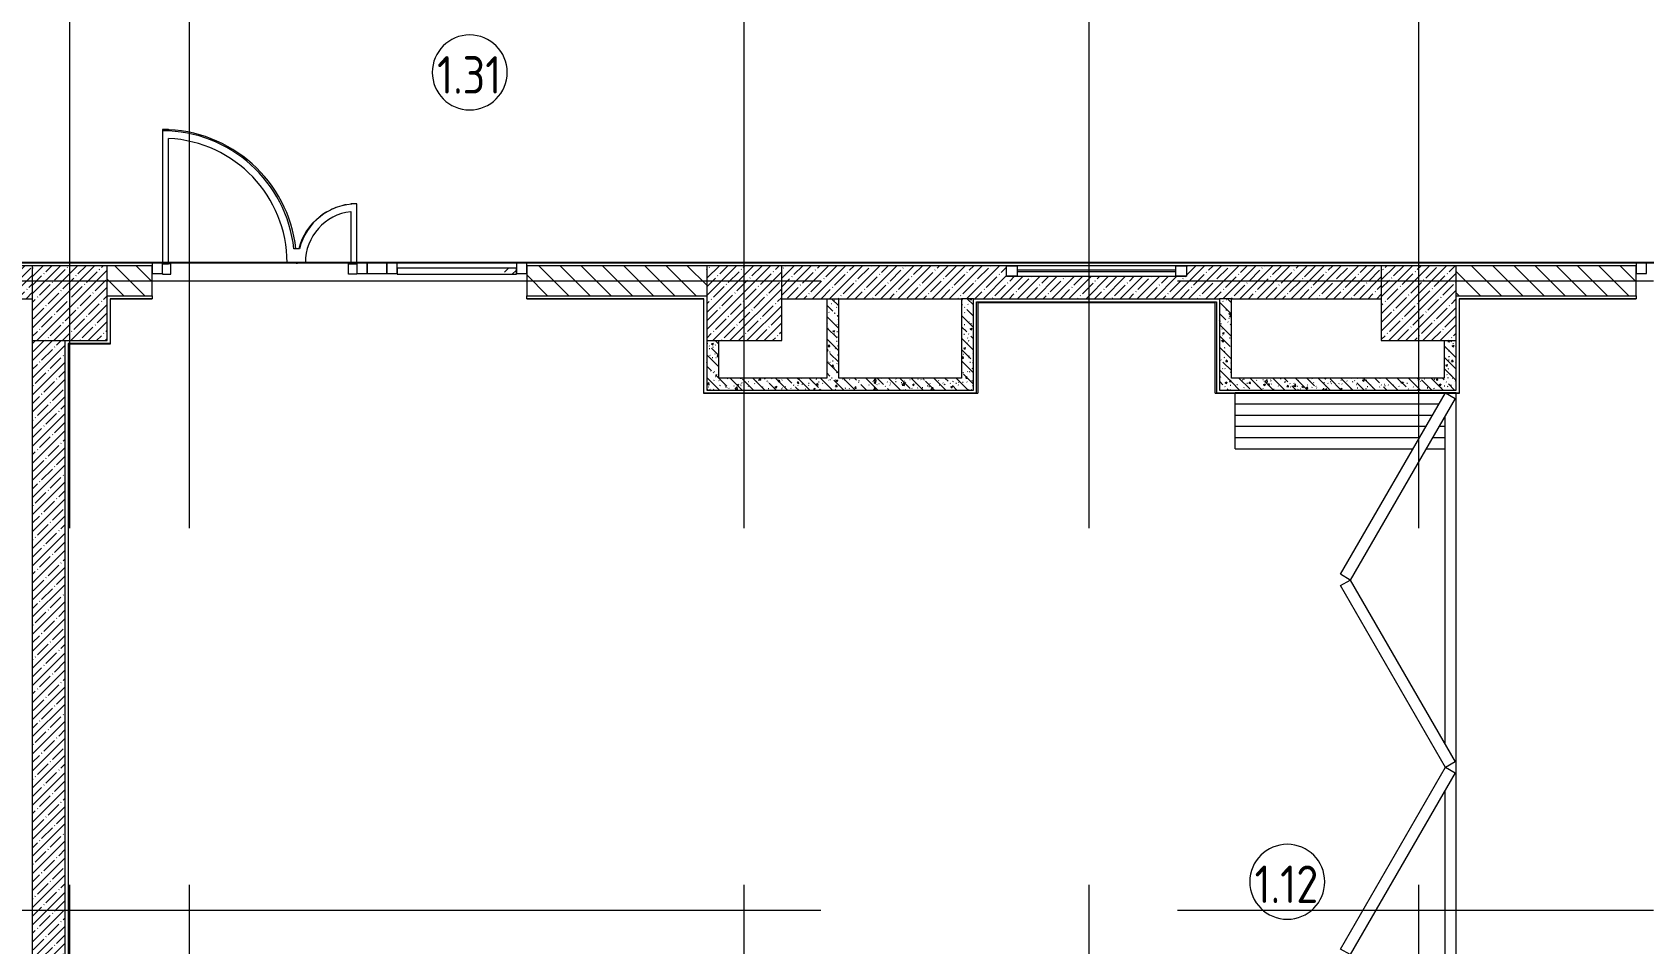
# Model space of a CAD drawing. Header units: millimetres. Extents: x -7229 to 200285, y -8553 to 29000.
# Drawn here: x 143566 to 154317, y 3376 to 9458 of the extents above; entities that cross this region are included whole.
import ezdxf

# ---------------------------------------------------------------- set-up
doc = ezdxf.new("R2010")
doc.units = ezdxf.units.MM
doc.linetypes.add('Осевая', pattern=[15875, 3175, -2381.25, 7937.5, -2381.25])
for name, color, linetype, lineweight in [('A-AREA-IDEN', 7, 'Continuous', 9), ('A-GLAZ-2', 7, 'Continuous', 9), ('A-GLAZ-CURT-2', 7, 'Continuous', 9), ('A-GLAZ-CWMG-3', 7, 'Continuous', 9), ('A-WALL-4', 7, 'Continuous', 13), ('I-WALL-7', 7, 'Continuous', 9), ('S-COLS-2', 7, 'Continuous', 9), ('Оси-2', 7, 'Осевая', 9)]:
    doc.layers.add(name, color=color, linetype=linetype, lineweight=lineweight)
for name, color, linetype, lineweight, true_color in [('A-DETL-GENF-5', 7, 'Continuous', 9, 0xaaaaaa), ('A-DOOR-5', 7, 'Continuous', 9, 0xaaaaaa), ('A-DOOR-FRAM-5', 7, 'Continuous', 9, 0xaaaaaa), ('A-FLOR-3', 7, 'Continuous', 9, 0xaaaaaa), ('I-WALL-8', 7, 'Continuous', 9, 0x787878)]:
    doc.layers.add(name, color=color, linetype=linetype, lineweight=lineweight, true_color=true_color)
doc.styles.add('GOST Common', font='GOST_Common.ttf', dxfattribs={"width": 0.9, "height": 250})
pattern_1 = [(45, (96155.96, 0), (-57.02463, 57.02463), []), (45, (96212.986, 0), (-57.02463, 57.02463), [100.806, -20.161, 3.353, -16.808])]
pattern_2 = [(135, (96155.96, 0), (-70.71068, -70.71068), [])]
pattern_3 = [(135, (96155.96, 0), (-75.43415, -75.43415), [106.68, -17.78, 3.556, -17.78]), (135, (96155.96, 75.39), (-75.43415, -75.43415), []), (50, (96155.96, 0), (127.52922, -11.15758), [13.335, -146.685]), (355, (96155.96, 0), (-24.66966, 133.74002), [10.668, -117.348]), (100.451, (96166.59, -0.93), (102.85973, 122.58178), [11.333, -124.663]), (46.184, (96155.96, 35.56), (189.75516, -29.43036), [20.002, -220.027]), (96.636, (96171.77, 33.1), (166.1822, 173.1996), [17, -186.995]), (351.184, (96155.96, 35.56), (166.1839, 173.1976), [16.002, -176.022]), (21, (96173.74, 26.67), (106.13027, -71.58603), [13.335, -146.685]), (326, (96173.74, 26.67), (43.26188, 128.93175), [10.668, -117.348]), (71.451, (96182.58, 20.7), (149.39198, 57.34505), [11.333, -124.663]), (37.5, (96155.96, 0), (2.162228, 59.188357), [3.353, -112.573, 3.353, -115.773, -117.792]), (37.5, (96155.96, 0), (2.162228, 59.188357), [-235.052, 3.353, -114.44]), (7.5, (96155.96, 0), (46.77386, 70.12615), [3.353, -64.567, 3.353, -109.906, -44.894]), (7.5, (96155.96, 0), (46.77386, 70.12615), [-181.178, 3.353, -41.542]), (327.5, (96116.31, 0), (94.91367, -4.010093), [3.353, -41.097, 3.353, -135.331, -184.023]), (327.5, (96116.31, 0), (94.91367, -4.010093), [-183.134, 3.353, -180.67]), (317.5, (96098.53, 0), (103.69057, 17.79882), [3.353, -54.432, 3.353, -88.748, -130.683]), (317.5, (96098.53, 0), (103.69057, 17.79882), [-149.885, 3.353, -127.33])]

# ---------------------------------------------------------------- blocks, each defined once
blk = doc.blocks.new('BSC_Колонна _Прямоугольная - 500х500-V134-План монтажа зашивок 1 этажа  в осях 12-23 лист 1')
at = {"layer": 'S-COLS-2'}
h = blk.add_hatch(dxfattribs=at)
h.set_pattern_fill('FP_120', color=256, style=0, pattern_type=2)
h.set_pattern_definition([(45, (-47660, -7650), (-57.02463, 57.02463), []), (45, (-47602.975, -7650), (-57.02463, 57.02463), [100.806, -20.161, 3.353, -16.808])])
h.paths.add_polyline_path([(-250, -250), (250, -250), (250, 250), (-250, 250), (-250, 30)])
for p, q in [((250, 250), (-250, 250)), ((-250, 250), (-250, -250)), ((250, -250), (250, 250)), ((-250, -250), (250, -250))]:
    blk.add_line(p, q, dxfattribs=at)
blk = doc.blocks.new('BSC_Колонна _Прямоугольная - 500х500-V135-План монтажа зашивок 1 этажа  в осях 12-23 лист 1')
at = {"layer": 'S-COLS-2'}
h = blk.add_hatch(dxfattribs=at)
h.set_pattern_fill('FP_121', color=256, style=0, pattern_type=2)
h.set_pattern_definition([(45, (-52160, -7650), (-57.02463, 57.02463), []), (45, (-52102.975, -7650), (-57.02463, 57.02463), [100.806, -20.161, 3.353, -16.808])])
h.paths.add_polyline_path([(250, -250), (250, 250), (-250, 250), (-250, -250)])
for p, q in [((250, 250), (-250, 250)), ((-250, 250), (-250, -250)), ((250, -250), (250, 250)), ((-250, -250), (250, -250))]:
    blk.add_line(p, q, dxfattribs=at)
blk = doc.blocks.new('DOR__перегородка__Прямоугольная - ТП-3_ Вн_ДПГ_6820х3300h-19315679-План монтажа зашивок 1 этажа  в осях 12-23 лист 1')
at = {"layer": 'A-DOOR-5'}
for p, q in [((6445, 1474), (6820, 1474)), ((6445, 1474), (6445, 288)), ((6520, 1474), (6520, 244)), ((6595, 1474), (6595, 201)), ((6670, 1474), (6670, 158)), ((6745, 1474), (6745, 114)), ((6820, 1474), (6820, 0)), ((6445, 201), (6445, 75)), ((6520, 158), (6520, 75)), ((6595, 114), (6595, 75)), ((166, 75), (171, 75)), ((166, 0), (171, 0)), ((246, 75), (1664, 75)), ((246, 0), (6820, 0)), ((1814, 75), (1827, 75)), ((1977, 75), (4164, 75)), ((4314, 75), (4325, 75)), ((4475, 75), (6663, 75)), ((6813, 75), (6820, 75))]:
    blk.add_line(p, q, dxfattribs=at)
at = {"layer": 'A-DOOR-FRAM-5'}
for p, q in [((570, 707), (608, 772)), ((608, 772), (1820, 72)), ((1821, 72), (3033, 772)), ((3033, 772), (3071, 707)), ((3070, 707), (3107, 772)), ((3107, 772), (4320, 72)), ((4319, 72), (5532, 772)), ((5532, 772), (5569, 707)), ((5569, 707), (5607, 772)), ((5607, 772), (6819, 72)), ((1783, 7), (570, 707)), ((3071, 707), (1858, 7)), ((4282, 7), (3070, 707)), ((5569, 707), (4357, 7)), ((6781, 7), (5569, 707)), ((1820, 72), (1783, 7)), ((1858, 7), (1821, 72)), ((4320, 72), (4282, 7)), ((4357, 7), (4319, 72)), ((6819, 72), (6781, 7))]:
    blk.add_line(p, q, dxfattribs=at)
blk = doc.blocks.new('BSC_Колонна _Прямоугольная - 500х500-V150-План монтажа зашивок 1 этажа  в осях 12-23 лист 1')
at = {"layer": 'S-COLS-2'}
h = blk.add_hatch(dxfattribs=at)
h.set_pattern_fill('FP_144', color=256, style=0, pattern_type=2)
h.set_pattern_definition([(45, (-56660, -7650), (-57.02463, 57.02463), []), (45, (-56602.975, -7650), (-57.02463, 57.02463), [100.806, -20.161, 3.353, -16.808])])
h.paths.add_polyline_path([(-250, -250), (250, -250), (250, 250), (-250, 250), (-250, 30)])
for p, q in [((250, 250), (-250, 250)), ((-250, 250), (-250, -250)), ((250, -250), (250, 250)), ((-250, -250), (250, -250))]:
    blk.add_line(p, q, dxfattribs=at)
blk = doc.blocks.new('Прямоугольный импост - 50 x 70 мм-31700031-План монтажа зашивок 1 этажа  в осях 12-23 лист 1')
at = {"layer": 'A-GLAZ-CWMG-3'}
for p, q in [((-70, 35), (0, 35)), ((-70, -35), (-70, 35)), ((0, 35), (0, -35)), ((0, -35), (-70, -35))]:
    blk.add_line(p, q, dxfattribs=at)
blk = doc.blocks.new('Дверь_Витражная_остекление_ - ДВН_ДАО_Главный вход_1200 в свету-V216-План монтажа зашивок 1 этажа  в осях 12-23 лист 1')
at = {"layer": 'A-DETL-GENF-5'}
for p, q in [((-607.5, 925), (-647.5, 925)), ((-647.5, 925), (-647.5, 917)), ((-607.5, 914.7), (-607.5, 925)), ((647.5, 430), (607.5, 430)), ((607.5, 430), (607.5, 426.7)), ((-647.5, 37), (-647.5, 35)), ((-647.5, 30), (-607.5, 30)), ((-592.5, 30), (-647.5, 30)), ((-607.5, 30), (-607.5, 37)), ((-592.5, -40), (-592.5, 30)), ((592.5, -40), (592.5, 30)), ((592.5, 30), (647.5, 30)), ((607.5, 37), (607.5, 30)), ((607.5, 30), (647.5, 30)), ((647.5, 35), (647.5, 37)), ((-647.5, -35), (-647.5, -40)), ((-647.5, -40), (-592.5, -40)), ((647.5, -40), (592.5, -40)), ((647.5, -35), (647.5, -40))]:
    blk.add_line(p, q, dxfattribs=at)
at = {"layer": 'A-DOOR-5'}
for p, q in [((-647.5, 925), (-647.5, 917)), ((-647.5, 37), (-647.5, 35)), ((647.5, 37), (647.5, 35))]:
    blk.add_line(p, q, dxfattribs=at)
for centre, radius, start, end in [((-647.5, 30), 895, 6.41268, 90), ((647.5, 30), 400, 128.12662, 165.48248), ((647.5, 30), 400, 119.83106, 127.20808), ((647.5, 30), 400, 110.31852, 116.06089), ((647.5, 30), 400, 100.29309, 104.48396), ((-647.5, 30), 895, 360, 0.44965), ((647.5, 30), 400, 178.99085, 180)]:
    blk.add_arc(centre, radius, start, end, dxfattribs=at)
blk = doc.blocks.new('Системная панель - Стемалит - 40мм-31720939-План монтажа зашивок 1 этажа  в осях 12-23 лист 1')
at = {"layer": 'A-GLAZ-CURT-2'}
for p, q in [((65, 35), (-65, 35)), ((-65, 35), (-65, -35)), ((65, -35), (65, 35)), ((-65, -35), (65, -35))]:
    blk.add_line(p, q, dxfattribs=at)
blk = doc.blocks.new('Прямоугольный импост - 50 x 70 мм-31687886-План монтажа зашивок 1 этажа  в осях 12-23 лист 1')
at = {"layer": 'A-GLAZ-CWMG-3'}
for p, q in [((-35, 35), (35, 35)), ((-35, -35), (-35, 35)), ((35, 35), (35, -35)), ((35, -35), (-35, -35))]:
    blk.add_line(p, q, dxfattribs=at)
blk = doc.blocks.new('Прямоугольный импост - 50 x 70 мм-31701779-План монтажа зашивок 1 этажа  в осях 12-23 лист 1')
at = {"layer": 'A-GLAZ-CWMG-3'}
for p, q in [((0, 35), (-70, 35)), ((-70, 35), (-70, -35)), ((0, -35), (0, 35)), ((-70, -35), (0, -35))]:
    blk.add_line(p, q, dxfattribs=at)
blk = doc.blocks.new('Системная панель - Стекло - 40мм-V217-План монтажа зашивок 1 этажа  в осях 12-23 лист 1')
at = {"layer": 'A-GLAZ-CURT-2'}
h = blk.add_hatch(dxfattribs=at)
h.set_pattern_fill('FP_182', color=256, style=0, pattern_type=2)
h.set_pattern_definition([(45, (-50342.5, -7783), (-282.8427, 282.8427), [200, -600]), (45, (-50542.5, -7883), (-282.8427, 282.8427), [600, -200]), (45, (-50142.5, -7983), (-282.8427, 282.8427), [200, -600])])
h.paths.add_polyline_path([(-335, -40), (398, -40), (398, 0), (-398, 0), (-398, -40)])
for p, q in [((398, 0), (-398, 0)), ((-398, 0), (-398, -40)), ((398, -40), (398, 0)), ((-398, -40), (398, -40))]:
    blk.add_line(p, q, dxfattribs=at)
blk = doc.blocks.new('Прямоугольный импост - 50 x 70 мм-31702100-План монтажа зашивок 1 этажа  в осях 12-23 лист 1')
at = {"layer": 'A-GLAZ-CWMG-3'}
for p, q in [((-35, 35), (35, 35)), ((-35, -35), (-35, 35)), ((35, 35), (35, -35)), ((35, -35), (-35, -35))]:
    blk.add_line(p, q, dxfattribs=at)
blk = doc.blocks.new('Прямоугольный импост - 50 x 70 мм-31720914-План монтажа зашивок 1 этажа  в осях 12-23 лист 1')
at = {"layer": 'A-GLAZ-CWMG-3'}
blk.add_line((41770, 7918), (40975, 7918), dxfattribs=at)
blk = doc.blocks.new('120_Окно_СКБ_1Ст - 120_Окно_СКБ_1Ст 400х1200 EI30-24228621-План монтажа зашивок 1 этажа  в осях 12-23 лист 1')
at = {"layer": 'A-GLAZ-2'}
for p, q in [((-600, 40), (-600, 110)), ((-600, 110), (-530, 110)), ((600, 110), (-600, 110)), ((-530, 110), (-530, 40)), ((530, 40), (530, 110)), ((530, 110), (600, 110)), ((600, 110), (600, 40)), ((-530, 40), (-600, 40)), ((-600, 40), (600, 40)), ((530, 80), (-530, 80)), ((530, 70), (-530, 70)), ((600, 40), (530, 40))]:
    blk.add_line(p, q, dxfattribs=at)
blk = doc.blocks.new('Марка_Помещения - Номер-25198446-План монтажа зашивок 1 этажа  в осях 12-23 лист 1')
at = {"layer": 'A-AREA-IDEN'}
for start, end in [(360, 180), (180, 360)]:
    blk.add_arc((0, 0), 2.5, start, end, dxfattribs=at)

msp = doc.modelspace()

# ---------------------------------------------------------------- hatches: boundary and pattern name
at = {"layer": 'I-WALL-7'}
h = msp.add_hatch(dxfattribs=at)
h.set_pattern_fill('FP_117', color=256, style=0, pattern_type=2)
h.set_pattern_definition(pattern_1)
h.paths.add_polyline_path([(143566, 7680), (143566, 7900), (142266, 7900), (142266, 7830), (141066, 7830), (141066, 7900), (139566, 7900), (139566, 7680), (143546, 7680)])
h = msp.add_hatch(dxfattribs=at)
h.set_pattern_fill('FP_136', color=256, style=0, pattern_type=2)
h.set_pattern_definition(pattern_2)
h.paths.add_polyline_path([(147633.9, 7700), (148066, 7700), (148066, 7900), (146866, 7900), (146866, 7700)])
h.paths.add_polyline_path([(144066, 7700), (144366, 7700), (144366, 7900), (144066, 7900)])
h = msp.add_hatch(dxfattribs=at)
h.set_pattern_fill('FP_117', color=256, style=0, pattern_type=2)
h.set_pattern_definition(pattern_1)
h.paths.add_polyline_path([(152546, 7680), (152566, 7680), (152566, 7900), (151266, 7900), (151266, 7830), (150066, 7830), (150066, 7900), (148566, 7900), (148566, 7680), (152294.2, 7680)])
h = msp.add_hatch(dxfattribs=at)
h.set_pattern_fill('FP_136', color=256, style=0, pattern_type=2)
h.set_pattern_definition(pattern_2)
h.paths.add_polyline_path([(157046, 7700), (157066, 7700), (157066, 7900), (156766, 7900), (156766, 7700)])
h.paths.add_polyline_path([(153086, 7700), (154266, 7700), (154266, 7900), (153066, 7900), (153066, 7700)])
h = msp.add_hatch(dxfattribs=at)
h.set_pattern_fill('FP_117', color=256, style=0, pattern_type=2)
h.set_pattern_definition(pattern_1)
h.paths.add_polyline_path([(143786, 400), (143786, 7400), (143566, 7400), (143566, 400), (143643.7, 400)])
at = {"layer": 'I-WALL-8'}
h = msp.add_hatch(dxfattribs=at)
h.set_pattern_fill('FP_138', color=256, style=0, pattern_type=2)
h.set_pattern_definition(pattern_3)
h.paths.add_polyline_path([(148946, 7150), (148946, 7680), (148866, 7680), (148866, 7150), (148936, 7150)])
h = msp.add_hatch(dxfattribs=at)
h.set_pattern_fill('FP_138', color=256, style=0, pattern_type=2)
h.set_pattern_definition(pattern_3)
h.paths.add_polyline_path([(149846, 7150), (149846, 7680), (149766, 7680), (149766, 7150)])
h = msp.add_hatch(dxfattribs=at)
h.set_pattern_fill('FP_138', color=256, style=0, pattern_type=2)
h.set_pattern_definition(pattern_3)
h.paths.add_polyline_path([(151486, 7070), (151566, 7070), (151566, 7680), (151486, 7680), (151486, 7150)])
h = msp.add_hatch(dxfattribs=at)
h.set_pattern_fill('FP_138', color=256, style=0, pattern_type=2)
h.set_pattern_definition(pattern_3)
h.paths.add_polyline_path([(148146, 7070), (148146, 7400), (148066, 7400), (148066, 7070)])
h = msp.add_hatch(dxfattribs=at)
h.set_pattern_fill('FP_138', color=256, style=0, pattern_type=2)
h.set_pattern_definition(pattern_3)
h.paths.add_polyline_path([(152986, 7150), (153066, 7150), (153066, 7400), (152986, 7400)])
h = msp.add_hatch(dxfattribs=at)
h.set_pattern_fill('FP_138', color=256, style=0, pattern_type=2)
h.set_pattern_definition(pattern_3)
h.paths.add_polyline_path([(149846, 7070), (149846, 7150), (148146, 7150), (148146, 7070), (149084.9, 7070)])
h = msp.add_hatch(dxfattribs=at)
h.set_pattern_fill('FP_138', color=256, style=0, pattern_type=2)
h.set_pattern_definition(pattern_3)
h.paths.add_polyline_path([(152566, 7070), (153066, 7070), (153066, 7150), (151566, 7150), (151566, 7070), (152546, 7070)])

# ---------------------------------------------------------------- linework, layer by layer
at = {"layer": 'A-FLOR-3'}
for p, q in [((144436, 8800), (144436, 7920)), ((144476, 7920), (144476, 8749)), ((145731, 7920), (145731, 8313)), ((145691, 8260.7), (145691, 7920)), ((145349.1, 8012.8), (145311.1, 8012.8)), ((144366, 7920), (144366, 7918)), ((146866, 7918), (146866, 7920)), ((154266, 7920), (154266, 7918)), ((144366, 7680), (144086, 7680)), ((144086, 7680), (144086, 7380)), ((144366, 7700), (144366, 7680)), ((146866, 7680), (146866, 7700)), ((148046, 7680), (146866, 7680)), ((148046, 7050), (148046, 7680)), ((154266, 7680), (153086, 7680)), ((153086, 7680), (153086, 7050)), ((154266, 7700), (154266, 7680)), ((144086, 7380), (143806, 7380)), ((152992.7, 7050), (151466, 7050))]:
    msp.add_line(p, q, dxfattribs=at)
for centre, radius, start, end in [((144436, 7920), 880, 6.05535, 90), ((144436, 7920), 830, 360, 87.23769), ((145731, 7920), 393, 90, 166.33705), ((145731, 7920), 343, 96.69696, 180)]:
    msp.add_arc(centre, radius, start, end, dxfattribs=at)
at = {"layer": 'A-WALL-4'}
for p, q in [((144087, 7679), (144086, 7679)), ((148046, 7679), (148045, 7679)), ((149846, 7680), (149766, 7680)), ((151566, 7680), (151486, 7680))]:
    msp.add_line(p, q, dxfattribs=at)
at = {"layer": 'I-WALL-7'}
for p, q in [((134916, 7920), (162066, 7920)), ((162066, 7921), (134917, 7921)), ((143566, 7900), (142266, 7900)), ((144366, 7900), (144066, 7900)), ((144366, 7700), (144366, 7900)), ((148066, 7900), (146866, 7900)), ((146866, 7900), (146866, 7700)), ((150066, 7900), (148566, 7900)), ((152566, 7900), (151266, 7900)), ((154266, 7900), (153066, 7900)), ((154266, 7700), (154266, 7900)), ((140346, 7680), (143566, 7680)), ((144066, 7700), (144366, 7700)), ((144087, 7679), (144366, 7679)), ((144087, 7379), (144087, 7679)), ((144366, 7679), (144366, 7680)), ((146866, 7700), (148066, 7700)), ((146866, 7680), (146866, 7679)), ((146866, 7679), (148045, 7679)), ((148045, 7679), (148045, 7049)), ((148566, 7680), (149766, 7680)), ((148866, 7680), (148866, 7150)), ((148946, 7150), (148946, 7680)), ((149766, 7680), (149766, 7150)), ((149846, 7070), (149846, 7680)), ((149846, 7680), (151486, 7680)), ((149866, 7660), (151466, 7660)), ((149866, 7050), (149866, 7660)), ((151458, 7652), (149874, 7652)), ((149874, 7652), (149874, 7049)), ((151458, 7049), (151458, 7652)), ((151466, 7660), (151466, 7050)), ((151486, 7680), (151486, 7070)), ((151566, 7150), (151566, 7680)), ((151566, 7680), (152566, 7680)), ((153066, 7700), (154266, 7700)), ((153087, 7049), (153087, 7680)), ((153087, 7679), (154266, 7679)), ((154266, 7679), (154266, 7680)), ((143566, 7400), (143566, 400)), ((143786, 825), (143786, 7400)), ((143806, 7380), (143806, 820)), ((143807, 7379), (144087, 7379)), ((143807, 821), (143807, 7379)), ((148066, 7400), (148066, 7070)), ((148146, 7150), (148146, 7400)), ((152986, 7400), (152986, 7150)), ((153066, 7070), (153066, 7400)), ((148866, 7150), (148146, 7150)), ((149766, 7150), (148946, 7150)), ((152986, 7150), (151566, 7150)), ((148045, 7049), (149874, 7049)), ((149867, 7050), (148046, 7050)), ((148066, 7070), (149846, 7070)), ((151458, 7049), (153087, 7049)), ((151486, 7070), (153066, 7070)), ((153086, 7050), (152992.7, 7050))]:
    msp.add_line(p, q, dxfattribs=at)
at = {"layer": 'Оси-2'}
for p, q in [((143816, 593.7), (143816, 24898.1)), ((144616, 593.7), (144616, 24898.1)), ((148316, 593.7), (148316, 24898.1)), ((150616, 593.7), (150616, 24898.1)), ((152816, 593.7), (152816, 24898.1)), ((135332.1, 7800), (178356, 7800)), ((135332.1, 3600), (178356, 3600))]:
    msp.add_line(p, q, dxfattribs=at)

# ---------------------------------------------------------------- block references
at = {"layer": 'A-AREA-IDEN', "xscale": 99.99999999999993, "yscale": 99.99999999999993, "zscale": 99.99999999999993}
for p in [(146484.7, 9189.7), (151938.6, 3789.4)]:
    msp.add_blockref('Марка_Помещения - Номер-25198446-План монтажа зашивок 1 этажа  в осях 12-23 лист 1', p, dxfattribs=at)
at = {"layer": 'A-DOOR-5'}
msp.add_blockref('Дверь_Витражная_остекление_ - ДВН_ДАО_Главный вход_1200 в свету-V216-План монтажа зашивок 1 этажа  в осях 12-23 лист 1', (145083.5, 7883), dxfattribs=at)
at = {"layer": 'A-DOOR-5', "rotation": 89.99999999999955}
msp.add_blockref('DOR__перегородка__Прямоугольная - ТП-3_ Вн_ДПГ_6820х3300h-19315679-План монтажа зашивок 1 этажа  в осях 12-23 лист 1', (153066, 233.9), dxfattribs=at)
at = {"layer": 'A-GLAZ-2'}
msp.add_blockref('120_Окно_СКБ_1Ст - 120_Окно_СКБ_1Ст 400х1200 EI30-24228621-План монтажа зашивок 1 этажа  в осях 12-23 лист 1', (150666, 7790), dxfattribs=at)
at = {"layer": 'A-GLAZ-CURT-2'}
for name, p in [('Системная панель - Стемалит - 40мм-31720939-План монтажа зашивок 1 этажа  в осях 12-23 лист 1', (145866, 7883)), ('Системная панель - Стекло - 40мм-V217-План монтажа зашивок 1 этажа  в осях 12-23 лист 1', (146398.5, 7883))]:
    msp.add_blockref(name, p, dxfattribs=at)
at = {"layer": 'A-GLAZ-CWMG-3', "rotation": 180}
for p in [(144366, 7883), (154266, 7883)]:
    msp.add_blockref('Прямоугольный импост - 50 x 70 мм-31701779-План монтажа зашивок 1 этажа  в осях 12-23 лист 1', p, dxfattribs=at)
at = {"layer": 'A-GLAZ-CWMG-3', "extrusion": (0, 0, -1), "rotation": 180}
for name, p in [('Прямоугольный импост - 50 x 70 мм-31687886-План монтажа зашивок 1 этажа  в осях 12-23 лист 1', (-145766, 7883)), ('Прямоугольный импост - 50 x 70 мм-31702100-План монтажа зашивок 1 этажа  в осях 12-23 лист 1', (-145966, 7883)), ('Прямоугольный импост - 50 x 70 мм-31700031-План монтажа зашивок 1 этажа  в осях 12-23 лист 1', (-146866, 7883))]:
    msp.add_blockref(name, p, dxfattribs=at)
at = {"layer": 'A-GLAZ-CWMG-3'}
msp.add_blockref('Прямоугольный импост - 50 x 70 мм-31720914-План монтажа зашивок 1 этажа  в осях 12-23 лист 1', (105026, 0), dxfattribs=at)
at = {"layer": 'S-COLS-2'}
for name, p in [('BSC_Колонна _Прямоугольная - 500х500-V134-План монтажа зашивок 1 этажа  в осях 12-23 лист 1', (143816, 7650)), ('BSC_Колонна _Прямоугольная - 500х500-V135-План монтажа зашивок 1 этажа  в осях 12-23 лист 1', (148316, 7650)), ('BSC_Колонна _Прямоугольная - 500х500-V150-План монтажа зашивок 1 этажа  в осях 12-23 лист 1', (152816, 7650))]:
    msp.add_blockref(name, p, dxfattribs=at)

# ---------------------------------------------------------------- texts
at = {"layer": 'A-AREA-IDEN', "char_height": 250, "width": 548.354, "attachment_point": 1, "style": 'GOST Common'}
for s, insert in [('1.31', (146266.7, 9298.3)), ('1.12', (151720.6, 3898))]:
    msp.add_mtext(s, dxfattribs=dict(at, insert=insert))

doc.saveas('drawing.dxf')
